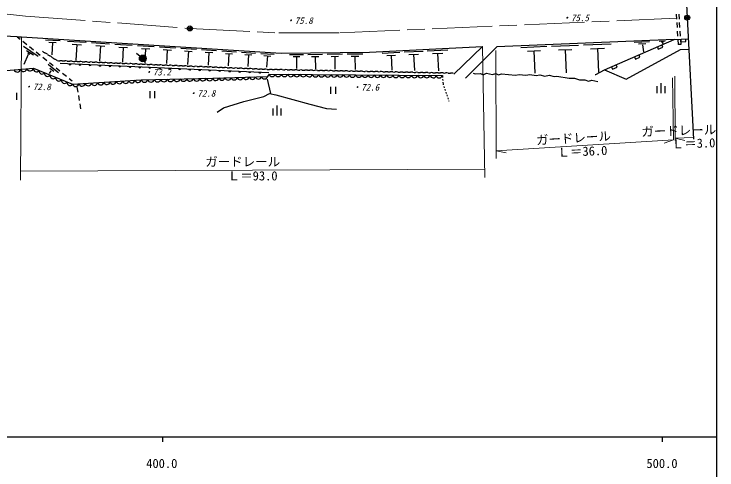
# Model space of a CAD drawing. Units: millimetres, scale not verified. Extents: x 40000 to 680000, y 20000 to 380000.
# Drawn here: x 438265 to 579000, y 198357 to 289574 of the extents above; entities that cross this region are included whole.
import ezdxf
from ezdxf.enums import TextEntityAlignment as Align

# ---------------------------------------------------------------- set-up
doc = ezdxf.new("R2010")
doc.units = ezdxf.units.MM
doc.header["$LTSCALE"] = 1000
doc.header["$PDMODE"] = 32
doc.header["$PDSIZE"] = 500
doc.linetypes.add('CHAIN', pattern=[18.5, 12, -1.5, 3.5, -1.5])
for name, color, linetype, lineweight in [('M-BGD', 7, 'Continuous', 25), ('M-BMK', 2, 'CHAIN', 13), ('M-BMK-SRVR', 3, 'Continuous', 25), ('M-STR-HTXT', 7, 'Continuous', 13), ('M-STR-STRC', 7, 'Continuous', 25), ('M-TTL-BAND', 7, 'Continuous', 25)]:
    doc.layers.add(name, color=color, linetype=linetype, lineweight=lineweight)
doc.layers.add('M-OTRS', color=6, linetype='Continuous')
doc.styles.add('ＭＳ ゴシック', font='')
doc.styles.get('ＭＳ ゴシック').set_extended_font_data('MS Gothic')

msp = doc.modelspace()

# ---------------------------------------------------------------- hatches: boundary and pattern name
at = {"layer": 'M-BGD'}
msp.add_hatch(color=256, dxfattribs=at).paths.add_polyline_path([(463522, 281129, -1), (464567, 280249, -0.41421), (463605, 280167, -0.41421)])

# ---------------------------------------------------------------- linework, layer by layer
for p, q in [((570822, 289554), (570889, 288557)), ((571362, 289569), (571425, 288571)), ((570937, 287858), (571004, 286860)), ((571469, 287873), (571531, 286875)), ((571051, 286162), (571118, 285164)), ((571575, 286176), (571637, 285178)), ((438896, 285045), (432292, 285299)), ((438896, 285045), (439743, 285045)), ((438896, 285045), (439491, 284567)), ((444528, 284440), (447475, 284253)), ((570452, 284457), (534908, 283013)), ((571165, 284466), (571230, 283499)), ((571681, 284479), (571742, 283502)), ((571763, 284524), (571788, 284024)), ((572787, 284076), (572761, 284575)), ((440037, 284129), (440817, 283504)), ((440171, 283134), (443120, 281145)), ((441363, 283066), (442143, 282440)), ((445237, 283951), (446710, 283858)), ((445973, 283905), (445814, 281400)), ((448993, 284157), (452715, 283920)), ((449888, 283539), (451749, 283421)), ((450819, 283480), (450618, 280316)), ((453778, 283853), (457372, 283624)), ((454642, 283256), (456439, 283142)), ((455541, 283199), (455346, 280144)), ((458432, 283557), (461902, 283337)), ((459267, 282981), (461002, 282871)), ((460134, 282926), (459947, 279977)), ((462961, 283269), (466309, 283057)), ((467366, 282990), (470596, 282784)), ((532031, 283068), (526307, 277521)), ((534908, 283013), (528643, 276747)), ((539710, 282907), (544955, 283121)), ((545842, 283157), (551310, 283379)), ((552258, 283417), (557829, 283644)), ((565512, 283999), (562407, 283882)), ((563296, 283632), (564770, 283687)), ((564107, 283445), (564263, 282033)), ((567067, 282994), (567265, 282535)), ((567265, 282535), (568183, 282932)), ((567465, 284141), (568656, 284251)), ((567824, 284048), (568287, 284100)), ((568183, 282932), (567985, 283391)), ((568053, 284001), (568141, 283595)), ((571742, 283502), (571230, 283499)), ((571788, 284024), (572787, 284076)), ((441119, 281473), (440230, 279507)), ((440733, 282268), (442184, 281402)), ((440967, 281835), (441447, 281531)), ((442689, 282002), (443469, 281376)), ((463488, 281111), (462789, 281699)), ((463766, 282714), (465440, 282608)), ((464603, 282661), (464422, 279815)), ((468143, 282454), (469758, 282351)), ((468950, 282402), (468776, 279657)), ((471652, 282717), (474767, 282520)), ((472401, 282201), (473958, 282102)), ((473180, 282151), (473011, 279503)), ((475821, 282453), (478824, 282262)), ((476543, 281954), (478045, 281859)), ((477294, 281907), (477132, 279354)), ((479877, 282195), (482771, 282011)), ((480573, 281715), (482020, 281623)), ((481297, 281669), (481140, 279208)), ((483822, 281944), (486611, 281767)), ((484493, 281482), (485888, 281393)), ((487661, 281701), (490347, 281530)), ((493424, 281462), (496191, 281495)), ((497119, 281506), (500031, 281541)), ((500974, 281552), (503998, 281589)), ((504940, 281600), (508079, 281638)), ((511985, 281780), (515493, 281953)), ((516344, 281995), (520149, 282182)), ((517323, 281471), (519226, 281564)), ((518274, 281518), (518434, 278283)), ((520990, 282224), (525112, 282427)), ((522051, 281656), (524112, 281758)), ((523081, 281707), (523254, 278203)), ((541053, 282174), (543675, 282281)), ((542364, 282227), (542545, 277769)), ((547243, 282392), (549976, 282503)), ((548610, 282448), (548798, 277800)), ((553684, 282638), (556470, 282751)), ((555077, 282695), (555269, 277959)), ((444015, 280938), (444795, 280313)), ((485190, 281437), (485040, 279067)), ((488307, 281255), (489650, 281170)), ((488978, 281212), (488833, 278929)), ((494121, 281055), (495504, 281071)), ((494813, 281063), (494841, 278711)), ((497852, 281078), (499308, 281095)), ((498580, 281087), (498610, 278612)), ((501736, 281108), (503247, 281126)), ((502492, 281117), (502522, 278547)), ((505731, 281139), (507300, 281157)), ((506515, 281148), (506547, 278480)), ((512888, 281297), (514642, 281383)), ((513765, 281340), (513912, 278358)), ((562477, 281011), (562675, 280552)), ((562675, 280552), (563593, 280949)), ((563593, 280949), (563395, 281408)), ((445342, 279875), (446122, 279249)), ((445449, 278769), (446257, 278173)), ((446668, 278811), (447448, 278185)), ((447468, 279731), (489282, 277906)), ((557887, 279029), (558085, 278570)), ((558085, 278570), (559003, 278966)), ((559003, 278966), (558805, 279425)), ((445648, 278243), (445262, 277681)), ((447994, 277747), (448774, 277122)), ((489318, 277574), (489011, 277108)), ((489318, 277574), (524030, 277297)), ((524030, 277297), (524059, 276872)), ((530167, 277763), (530590, 277594)), ((530590, 277594), (531691, 277679)), ((531691, 277679), (532199, 277425)), ((532199, 277425), (532876, 277763)), ((532876, 277763), (534061, 277509)), ((534061, 277509), (534739, 277679)), ((534739, 277679), (535247, 277425)), ((535247, 277425), (535839, 277594)), ((535839, 277594), (538633, 277340)), ((538633, 277340), (539395, 277509)), ((539395, 277509), (540750, 277340)), ((540750, 277340), (541512, 277509)), ((541512, 277509), (542782, 277255)), ((542782, 277255), (543544, 277425)), ((543544, 277425), (544560, 277171)), ((544560, 277171), (545407, 277340)), ((545407, 277340), (546423, 277086)), ((449320, 276684), (449915, 276207)), ((488914, 276558), (489632, 273655)), ((524080, 276573), (524101, 276274)), ((524122, 275974), (524151, 275549)), ((546423, 277086), (546931, 277171)), ((546931, 277171), (549386, 276747)), ((549386, 276747), (550487, 276747)), ((550487, 276747), (551503, 276409)), ((551503, 276409), (552519, 276409)), ((552519, 276409), (553281, 276155)), ((553281, 276155), (553958, 276324)), ((553958, 276324), (555143, 276070)), ((450863, 274943), (451023, 273974)), ((501618, 275019), (501618, 273619)), ((502668, 273619), (502668, 275019)), ((524151, 275549), (524206, 275391)), ((524304, 275107), (524401, 274824)), ((524499, 274540), (524597, 274257)), ((438836, 272440), (438836, 273840)), ((451137, 273284), (451300, 272297)), ((465431, 274131), (465431, 272731)), ((466481, 272731), (466481, 274131)), ((524695, 273973), (524793, 273689)), ((524890, 273406), (524988, 273122)), ((525086, 272839), (525184, 272555)), ((525282, 272271), (525336, 272113)), ((451414, 271606), (451574, 270638)), ((490166, 269303), (490166, 270703)), ((490966, 269303), (490966, 271303)), ((491766, 269303), (491766, 270703))]:
    msp.add_line(p, q, dxfattribs=at)
for points in [[(439743, 285045), (491750, 281741), (509419, 281954), (532031, 283068)], [(556510, 278434), (570452, 284457), (573259, 284600)], [(554592, 277471), (554733, 277495), (556510, 278434), (560853, 276523), (571724, 282468), (573363, 282562)], [(429453, 272810), (430492, 277739), (442151, 278754), (449997, 275525), (463731, 276405), (478067, 276760), (489011, 277108)], [(445086, 279553), (445215, 279448), (447146, 277892)], [(478910, 269972), (480216, 270788), (484298, 272094), (488248, 273088), (489441, 273700), (490667, 273410), (497463, 271532), (500800, 270661), (502832, 270516)]]:
    msp.add_lwpolyline(points, dxfattribs=at)
msp.add_circle((464044, 280689), 683, dxfattribs=at)
for centre, radius, start, end in [((445735, 284407), 2881, 231.45499, 243.15373), ((443133, 279266), 2881, 51.45499, 63.15373), ((446723, 283772), 2881, 231.45499, 243.15373), ((444121, 278631), 2881, 51.45499, 63.15373), ((447712, 283138), 2881, 231.45499, 243.15373), ((445110, 277997), 2881, 51.45499, 63.15373), ((447241, 282321), 2097, 260.77514, 274.48796), ((447569, 278139), 2097, 80.77514, 94.48796), ((448242, 282279), 2097, 260.77514, 274.48796), ((448570, 278097), 2097, 80.77514, 94.48796), ((449243, 282238), 2097, 260.77514, 274.48796), ((449571, 278056), 2097, 80.77514, 94.48796), ((450243, 282196), 2097, 260.77514, 274.48796), ((450571, 278014), 2097, 80.77514, 94.48796), ((451244, 282155), 2097, 260.77514, 274.48796), ((451572, 277973), 2097, 80.77514, 94.48796), ((441488, 278870), 673, 199.85282, 350.10132), ((442756, 278632), 617, 168.58249, 326.67013), ((449469, 279700), 256, 190.18052, 344.81976), ((451467, 279613), 256, 190.18052, 344.81976), ((452245, 282114), 2097, 260.77514, 274.48796), ((452573, 277932), 2097, 80.77514, 94.48796), ((453245, 282072), 2097, 260.77514, 274.48796), ((453465, 279526), 256, 190.18052, 344.81976), ((453574, 277890), 2097, 80.77514, 94.48796), ((454246, 282031), 2097, 260.77514, 274.48796), ((454574, 277849), 2097, 80.77514, 94.48796), ((455247, 281989), 2097, 260.77514, 274.48796), ((455463, 279438), 256, 190.18052, 344.81976), ((455575, 277807), 2097, 80.77514, 94.48796), ((456248, 281948), 2097, 260.77514, 274.48796), ((456576, 277766), 2097, 80.77514, 94.48796), ((457248, 281907), 2097, 260.77514, 274.48796), ((457461, 279351), 256, 190.18052, 344.81976), ((457577, 277725), 2097, 80.77514, 94.48796), ((458249, 281865), 2097, 260.77514, 274.48796), ((458577, 277683), 2097, 80.77514, 94.48796), ((459250, 281824), 2097, 260.77514, 274.48796), ((459459, 279264), 256, 190.18052, 344.81976), ((459578, 277642), 2097, 80.77514, 94.48796), ((460251, 281782), 2097, 260.77514, 274.48796), ((460579, 277600), 2097, 80.77514, 94.48796), ((461251, 281741), 2097, 260.77514, 274.48796), ((461457, 279177), 256, 190.18052, 344.81976), ((461580, 277559), 2097, 80.77514, 94.48796), ((462252, 281700), 2097, 260.77514, 274.48796), ((462580, 277518), 2097, 80.77514, 94.48796), ((463253, 281658), 2097, 260.77514, 274.48796), ((463455, 279089), 256, 190.18052, 344.81976), ((463581, 277476), 2097, 80.77514, 94.48796), ((464253, 281617), 2097, 260.77514, 274.48796), ((464582, 277435), 2097, 80.77514, 94.48796), ((465254, 281576), 2097, 260.77514, 274.48796), ((465453, 279002), 256, 190.18052, 344.81976), ((465582, 277393), 2097, 80.77514, 94.48796), ((466255, 281534), 2097, 260.77514, 274.48796), ((466583, 277352), 2097, 80.77514, 94.48796), ((467256, 281493), 2097, 260.77514, 274.48796), ((467451, 278915), 256, 190.18052, 344.81976), ((467584, 277311), 2097, 80.77514, 94.48796), ((468256, 281451), 2097, 260.77514, 274.48796), ((468585, 277269), 2097, 80.77514, 94.48796), ((469257, 281410), 2097, 260.77514, 274.48796), ((469450, 278828), 256, 190.18052, 344.81976), ((469585, 277228), 2097, 80.77514, 94.48796), ((470258, 281369), 2097, 260.77514, 274.48796), ((470586, 277187), 2097, 80.77514, 94.48796), ((471259, 281327), 2097, 260.77514, 274.48796), ((471448, 278740), 256, 190.18052, 344.81976), ((471587, 277145), 2097, 80.77514, 94.48796), ((472259, 281286), 2097, 260.77514, 274.48796), ((472588, 277104), 2097, 80.77514, 94.48796), ((473260, 281244), 2097, 260.77514, 274.48796), ((473588, 277062), 2097, 80.77514, 94.48796), ((474261, 281203), 2097, 260.77514, 274.48796), ((474589, 277021), 2097, 80.77514, 94.48796), ((475262, 281162), 2097, 260.77514, 274.48796), ((475590, 276980), 2097, 80.77514, 94.48796), ((476262, 281120), 2097, 260.77514, 274.48796), ((476590, 276938), 2097, 80.77514, 94.48796), ((477263, 281079), 2097, 260.77514, 274.48796), ((477591, 276897), 2097, 80.77514, 94.48796), ((478264, 281037), 2097, 260.77514, 274.48796), ((478592, 276855), 2097, 80.77514, 94.48796), ((479264, 280996), 2097, 260.77514, 274.48796), ((479593, 276814), 2097, 80.77514, 94.48796), ((480265, 280955), 2097, 260.77514, 274.48796), ((480593, 276773), 2097, 80.77514, 94.48796), ((481266, 280913), 2097, 260.77514, 274.48796), ((481594, 276731), 2097, 80.77514, 94.48796), ((482267, 280872), 2097, 260.77514, 274.48796), ((482595, 276690), 2097, 80.77514, 94.48796), ((483267, 280830), 2097, 260.77514, 274.48796), ((483596, 276648), 2097, 80.77514, 94.48796), ((484268, 280789), 2097, 260.77514, 274.48796), ((484596, 276607), 2097, 80.77514, 94.48796), ((485269, 280748), 2097, 260.77514, 274.48796), ((485597, 276566), 2097, 80.77514, 94.48796), ((438898, 278644), 673, 199.85282, 350.10132), ((440193, 278757), 673, 199.85282, 350.10132), ((443877, 278171), 617, 168.58249, 326.67013), ((444998, 277709), 617, 168.58249, 326.67013), ((446119, 277248), 617, 168.58249, 326.67013), ((473446, 278653), 256, 190.18052, 344.81976), ((475444, 278566), 256, 190.18052, 344.81976), ((477442, 278479), 256, 190.18052, 344.81976), ((479440, 278392), 256, 190.18052, 344.81976), ((481438, 278304), 256, 190.18052, 344.81976), ((483436, 278217), 256, 190.18052, 344.81976), ((485434, 278130), 256, 190.18052, 344.81976), ((486270, 280706), 2097, 260.77514, 274.48796), ((486598, 276524), 2097, 80.77514, 94.48796), ((487270, 280665), 2097, 260.77514, 274.48796), ((487432, 278043), 256, 190.18052, 344.81976), ((487599, 276483), 2097, 80.77514, 94.48796), ((488271, 280624), 2097, 260.77514, 274.48796), ((488599, 276442), 2097, 80.77514, 94.48796), ((489230, 280609), 2118, 262.00774, 275.65332), ((489939, 277703), 634, 191.76294, 347.32441), ((489647, 276394), 2118, 82.00774, 95.65332), ((490236, 280589), 2118, 262.00774, 275.65332), ((490654, 276373), 2118, 82.00774, 95.65332), ((491179, 277693), 634, 191.76294, 347.32441), ((491243, 280568), 2118, 262.00774, 275.65332), ((491660, 276353), 2118, 82.00774, 95.65332), ((492419, 277683), 634, 191.76294, 347.32441), ((492249, 280548), 2118, 262.00774, 275.65332), ((492666, 276332), 2118, 82.00774, 95.65332), ((493255, 280527), 2118, 262.00774, 275.65332), ((493658, 277673), 634, 191.76294, 347.32441), ((493673, 276312), 2118, 82.00774, 95.65332), ((494262, 280507), 2118, 262.00774, 275.65332), ((494898, 277664), 634, 191.76294, 347.32441), ((494679, 276291), 2118, 82.00774, 95.65332), ((495268, 280486), 2118, 262.00774, 275.65332), ((495685, 276270), 2118, 82.00774, 95.65332), ((496138, 277654), 634, 191.76294, 347.32441), ((496274, 280466), 2118, 262.00774, 275.65332), ((496692, 276250), 2118, 82.00774, 95.65332), ((497377, 277644), 634, 191.76294, 347.32441), ((497281, 280445), 2118, 262.00774, 275.65332), ((497698, 276229), 2118, 82.00774, 95.65332), ((498287, 280425), 2118, 262.00774, 275.65332), ((498617, 277634), 634, 191.76294, 347.32441), ((498704, 276209), 2118, 82.00774, 95.65332), ((499293, 280404), 2118, 262.00774, 275.65332), ((499857, 277624), 634, 191.76294, 347.32441), ((499711, 276188), 2118, 82.00774, 95.65332), ((500300, 280383), 2118, 262.00774, 275.65332), ((501096, 277614), 634, 191.76294, 347.32441), ((500717, 276168), 2118, 82.00774, 95.65332), ((501306, 280363), 2118, 262.00774, 275.65332), ((501723, 276147), 2118, 82.00774, 95.65332), ((502336, 277604), 634, 191.76294, 347.32441), ((502312, 280342), 2118, 262.00774, 275.65332), ((502730, 276127), 2118, 82.00774, 95.65332), ((503576, 277595), 634, 191.76294, 347.32441), ((503319, 280322), 2118, 262.00774, 275.65332), ((503736, 276106), 2118, 82.00774, 95.65332), ((504325, 280301), 2118, 262.00774, 275.65332), ((504816, 277585), 634, 191.76294, 347.32441), ((504742, 276086), 2118, 82.00774, 95.65332), ((505331, 280281), 2118, 262.00774, 275.65332), ((506055, 277575), 634, 191.76294, 347.32441), ((505748, 276065), 2118, 82.00774, 95.65332), ((506338, 280260), 2118, 262.00774, 275.65332), ((506755, 276044), 2118, 82.00774, 95.65332), ((507295, 277565), 634, 191.76294, 347.32441), ((507344, 280240), 2118, 262.00774, 275.65332), ((507761, 276024), 2118, 82.00774, 95.65332), ((508535, 277555), 634, 191.76294, 347.32441), ((508350, 280219), 2118, 262.00774, 275.65332), ((508767, 276003), 2118, 82.00774, 95.65332), ((509356, 280199), 2118, 262.00774, 275.65332), ((509774, 277545), 634, 191.76294, 347.32441), ((509774, 275983), 2118, 82.00774, 95.65332), ((510363, 280178), 2118, 262.00774, 275.65332), ((511014, 277535), 634, 191.76294, 347.32441), ((510780, 275962), 2118, 82.00774, 95.65332), ((511369, 280157), 2118, 262.00774, 275.65332), ((511786, 275942), 2118, 82.00774, 95.65332), ((512254, 277525), 634, 191.76294, 347.32441), ((512375, 280137), 2118, 262.00774, 275.65332), ((512793, 275921), 2118, 82.00774, 95.65332), ((513493, 277516), 634, 191.76294, 347.32441), ((513382, 280116), 2118, 262.00774, 275.65332), ((513799, 275901), 2118, 82.00774, 95.65332), ((514388, 280096), 2118, 262.00774, 275.65332), ((514733, 277506), 634, 191.76294, 347.32441), ((514805, 275880), 2118, 82.00774, 95.65332), ((515394, 280075), 2118, 262.00774, 275.65332), ((515973, 277496), 634, 191.76294, 347.32441), ((515812, 275860), 2118, 82.00774, 95.65332), ((516401, 280055), 2118, 262.00774, 275.65332), ((517213, 277486), 634, 191.76294, 347.32441), ((516818, 275839), 2118, 82.00774, 95.65332), ((517407, 280034), 2118, 262.00774, 275.65332), ((517824, 275819), 2118, 82.00774, 95.65332), ((518452, 277476), 634, 191.76294, 347.32441), ((518413, 280014), 2118, 262.00774, 275.65332), ((518831, 275798), 2118, 82.00774, 95.65332), ((519692, 277466), 634, 191.76294, 347.32441), ((519420, 279993), 2118, 262.00774, 275.65332), ((519837, 275777), 2118, 82.00774, 95.65332), ((520426, 279973), 2118, 262.00774, 275.65332), ((520932, 277456), 634, 191.76294, 347.32441), ((520843, 275757), 2118, 82.00774, 95.65332), ((521432, 279952), 2118, 262.00774, 275.65332), ((522171, 277446), 634, 191.76294, 347.32441), ((521850, 275736), 2118, 82.00774, 95.65332), ((522439, 279931), 2118, 262.00774, 275.65332), ((522856, 275716), 2118, 82.00774, 95.65332), ((523411, 277437), 634, 191.76294, 347.32441), ((523445, 279911), 2118, 262.00774, 275.65332), ((523862, 275695), 2118, 82.00774, 95.65332), ((524451, 279890), 2118, 262.00774, 275.65332), ((524869, 275675), 2118, 82.00774, 95.65332), ((525458, 279870), 2118, 262.00774, 275.65332), ((525875, 275654), 2118, 82.00774, 95.65332), ((447240, 276787), 617, 168.58249, 326.67013), ((448361, 276325), 617, 168.58249, 326.67013), ((449482, 275864), 617, 168.58249, 326.67013), ((454358, 275946), 641, 196.39253, 350.93907), ((455607, 276026), 641, 196.39253, 350.93907), ((456855, 276106), 641, 196.39253, 350.93907), ((458103, 276186), 641, 196.39253, 350.93907), ((459352, 276266), 641, 196.39253, 350.93907), ((460600, 276346), 641, 196.39253, 350.93907), ((461849, 276426), 641, 196.39253, 350.93907), ((463097, 276506), 641, 196.39253, 350.93907), ((464378, 276596), 675, 196.44177, 346.39876), ((465681, 276628), 675, 196.44177, 346.39876), ((466985, 276660), 675, 196.44177, 346.39876), ((468288, 276692), 675, 196.44177, 346.39876), ((469591, 276725), 675, 196.44177, 346.39876), ((470895, 276757), 675, 196.44177, 346.39876), ((472198, 276789), 675, 196.44177, 346.39876), ((473501, 276822), 675, 196.44177, 346.39876), ((474805, 276854), 675, 196.44177, 346.39876), ((476108, 276886), 675, 196.44177, 346.39876), ((477411, 276919), 675, 196.44177, 346.39876), ((478671, 276899), 620, 192.98357, 350.66057), ((479887, 276938), 620, 192.98357, 350.66057), ((481103, 276977), 620, 192.98357, 350.66057), ((482319, 277015), 620, 192.98357, 350.66057), ((483535, 277054), 620, 192.98357, 350.66057), ((484751, 277093), 620, 192.98357, 350.66057), ((485967, 277131), 620, 192.98357, 350.66057), ((487183, 277170), 620, 192.98357, 350.66057), ((488399, 277209), 620, 192.98357, 350.66057), ((450613, 275706), 641, 196.39253, 350.93907), ((451861, 275786), 641, 196.39253, 350.93907), ((453110, 275866), 641, 196.39253, 350.93907)]:
    msp.add_arc(centre, radius, start, end, dxfattribs=at)
at = {"layer": 'M-BMK'}
for points in [[(374128, 296698), (410543, 292139), (440534, 289181), (473478, 286690)], [(473478, 286690), (491305, 285807), (503497, 285807), (573042, 288850)]]:
    msp.add_lwpolyline(points, dxfattribs=at)
at = {"layer": 'M-BMK-SRVR'}
for p, q in [((570487, 339130), (573042, 288850)), ((573042, 288850), (574286, 264519))]:
    msp.add_line(p, q, dxfattribs=at)
for centre in [(573042, 288850), (473478, 286690)]:
    msp.add_circle(centre, 500, dxfattribs=at)
for p in [(573042, 288850), (473478, 286690)]:
    msp.add_point(p, dxfattribs=at)
at = {"layer": 'M-OTRS'}
msp.add_point((573042, 288850), dxfattribs=at)
at = {"layer": 'M-STR-HTXT'}
for p, q in [((439743, 285045), (439573, 256343)), ((532031, 283068), (532537, 256851)), ((534739, 282251), (534823, 260661)), ((570129, 276832), (570299, 264386)), ((570553, 277171), (570622, 264300)), ((570637, 264725), (574259, 264902)), ((570637, 264725), (572592, 264302)), ((570299, 264386), (534823, 262185)), ((570299, 264386), (568403, 263750)), ((534823, 262185), (536784, 261788)), ((532453, 258544), (439584, 258121))]:
    msp.add_line(p, q, dxfattribs=at)
at = {"layer": 'M-STR-STRC'}
for p, q in [((567028, 273729), (567028, 275129)), ((567828, 273729), (567828, 275729)), ((568628, 273729), (568628, 275129))]:
    msp.add_line(p, q, dxfattribs=at)
at = {"layer": 'M-TTL-BAND'}
for p, q in [((579000, 20000), (579000, 370000)), ((40000, 205000), (579000, 205000)), ((468000, 205000), (468000, 204000)), ((568000, 205000), (568000, 204000))]:
    msp.add_line(p, q, dxfattribs=at)

# ---------------------------------------------------------------- texts
at = {"layer": 'M-BGD', "style": 'ＭＳ ゴシック', "oblique": 15}
for s, p in [('・75.8', (492621, 287210)), ('・75.5', (547933, 287751)), ('・73.2', (464220, 276891)), ('・72.8', (440172, 273958)), ('・72.6', (505923, 273872)), ('・72.8', (473127, 272654))]:
    msp.add_text(s, height=1320, dxfattribs=at).set_placement(p, align=Align.BOTTOM_LEFT)
at = {"layer": 'M-STR-HTXT', "style": 'ＭＳ ゴシック'}
for s, rotation, p in [('ガードレール', 1.781, (563916, 264558)), ('ガードレール', 3.44, (542863, 262861)), ('Ｌ＝3.0', 1.693, (569986, 262112)), ('Ｌ＝36.0', 2.372, (547133, 260434))]:
    msp.add_text(s, height=1833, rotation=rotation, dxfattribs=at).set_placement(p, align=Align.BOTTOM_LEFT)
for s, p in [('ガードレール', (476542, 258568)), ('Ｌ＝93.0', (481039, 255738))]:
    msp.add_text(s, height=1833, dxfattribs=at).set_placement(p, align=Align.BOTTOM_LEFT)
at = {"layer": 'M-TTL-BAND', "style": 'ＭＳ ゴシック'}
for s, p in [('400.0', (467844, 198195)), ('500.0', (568000, 198195))]:
    msp.add_text(s, height=1833, dxfattribs=at).set_placement(p, align=Align.BOTTOM_CENTER)

doc.saveas('drawing.dxf')
